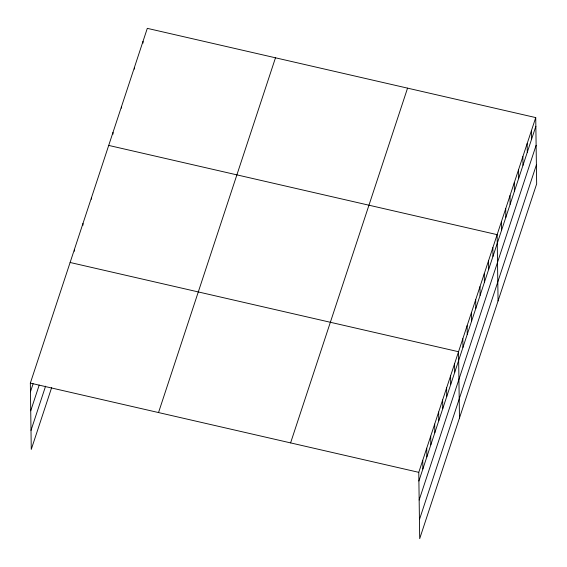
<?xml version="1.0" encoding="UTF-8"?>
<svg xmlns="http://www.w3.org/2000/svg" width="567" height="567" viewBox="0 0 567 567"><rect width="100%" height="100%" fill="white"/><g stroke="black" fill="none" stroke-linecap="round" stroke-linejoin="round"><path stroke-width="0.85" d="M51.682 387.495L31.263 449.411L30.342 383.108L147.3 28.35L535.737 117.589L536.658 183.892L419.7 538.65L418.772 472.339L535.737 117.589M30.462 391.776L33.113 383.739M30.724 410.799L39.208 385.064M31.001 430.396L45.58 386.17M158.526 412.556L275.484 57.799M290.587 442.898L407.553 88.14M418.893 481.014L535.858 126.257M419.162 500.03L536.12 145.28M419.431 519.627L536.396 164.877M108.701 145.421L497.139 234.653L498.06 300.964M70.11 262.486L458.54 351.724L459.468 418.035M30.342 383.108L418.772 472.339M531.442 130.594L531.57 139.262M527.154 143.6L527.275 152.275M522.866 156.612L522.987 165.28M518.578 169.618L518.699 178.286M514.29 182.624L514.411 191.299M510.002 195.629L510.123 204.304M505.714 208.642L505.835 217.31M501.426 221.647L501.547 230.322M492.851 247.666L492.971 256.334M488.563 260.671L488.683 269.339M484.275 273.677L484.395 282.352M479.98 286.689L480.107 295.357M475.692 299.695L475.812 308.363M471.404 312.7L471.524 321.376M467.116 325.713L467.236 334.381M462.828 338.719L462.948 347.387M454.564 363.787L454.684 372.455M450.588 375.85L450.708 384.518M446.612 387.913L446.732 396.581M442.636 399.969L442.756 408.644M438.66 412.032L438.78 420.707M434.683 424.095L434.804 432.77M430.7 436.158L430.828 444.826M426.724 448.221L426.845 456.889M422.748 460.284L422.869 468.952M143.012 41.356L143.033 43.092M134.436 67.374L134.457 69.11M121.572 106.398L121.593 108.134M112.989 132.409L113.017 134.145M91.549 197.451L91.57 199.187M82.973 223.469L82.995 225.198M74.397 249.48L74.419 251.216"/></g></svg>
